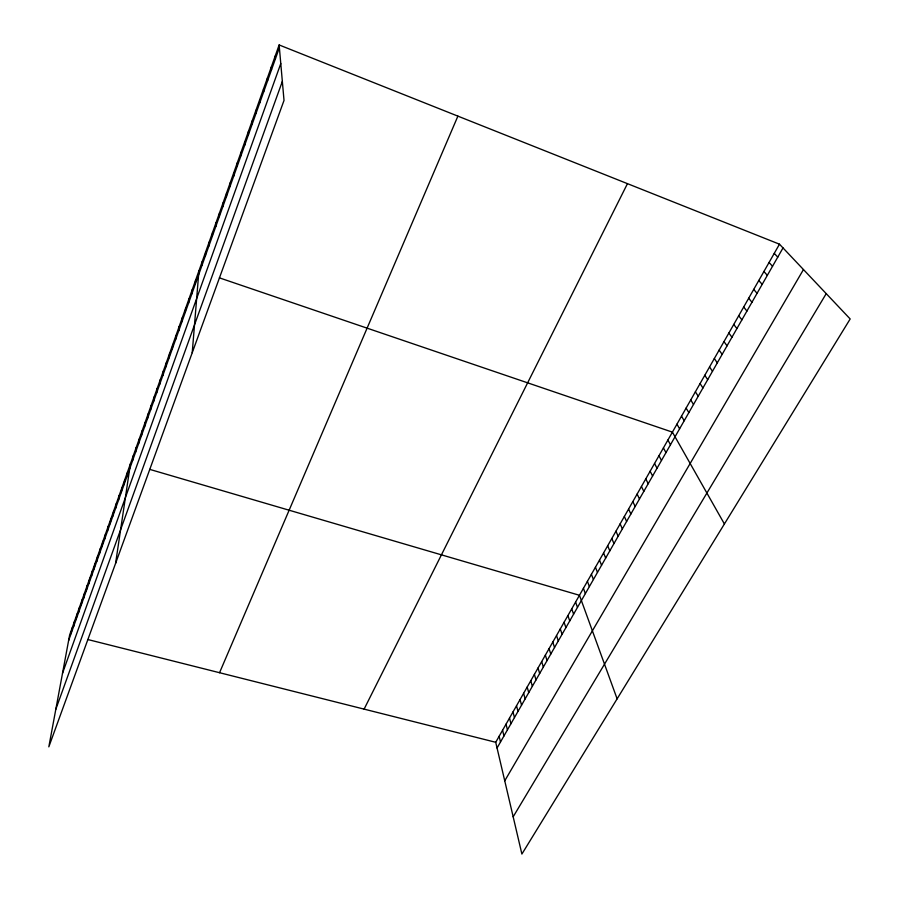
<?xml version="1.0" encoding="UTF-8"?>
<svg xmlns="http://www.w3.org/2000/svg" width="899" height="899" viewBox="0 0 899 899"><rect width="100%" height="100%" fill="white"/><g stroke="black" fill="none" stroke-linecap="round" stroke-linejoin="round"><path stroke-width="1.35" d="M244.697 145.245L244.719 141.896M240.988 155.673L241.033 152.268M237.314 166.023L237.381 162.562M233.661 176.294L233.751 172.777M230.032 186.498L230.155 182.913M226.436 196.611L226.582 192.97M222.862 206.658L223.031 202.96M219.322 216.637L219.513 212.883M215.805 226.537L216.018 222.727M212.31 236.358L212.546 232.493M208.838 246.112L209.107 242.191M205.399 255.799L205.691 251.821M201.983 265.407L202.286 261.384M192.229 352.711L198.926 270.88M195.218 284.421L195.577 280.297M191.88 293.838L192.251 289.658M188.554 303.177L188.959 298.951M185.261 312.447L185.677 308.177M181.991 321.651L182.43 317.336M178.732 330.798L179.193 326.427M175.507 339.867L175.99 335.462M172.305 348.879L172.81 344.429M169.124 357.836L169.641 353.341M165.967 366.725L166.506 362.185M162.831 375.546L163.382 370.961M159.707 384.311L160.292 379.681M156.617 393.02L157.213 388.346M153.549 401.662L154.156 396.953M150.493 410.247L151.122 405.494M147.458 418.777L148.11 413.989M144.447 427.239L145.11 422.418M141.458 435.655L142.143 430.79M138.491 444.005L139.188 439.105M135.547 452.298L136.255 447.365M132.614 460.546L133.344 455.568M115.589 563.347L130.445 463.727M126.849 476.751L127.613 471.705M124.017 484.707L124.804 479.628M121.208 492.618L122.006 487.505M118.421 500.473L119.23 495.338M115.645 508.283L116.465 503.103M112.881 516.037L113.724 510.834M110.139 523.746L110.993 518.509M107.419 531.399L108.285 526.14M104.722 539.007L105.599 533.714M102.025 546.57L102.924 541.243M99.362 554.087L100.272 548.727M96.71 561.549L97.631 556.155M94.069 568.966L95.002 563.549M91.451 576.338L92.395 570.887M88.844 583.653L89.81 578.181M83.686 598.161L84.675 592.643M86.259 590.935L87.237 585.44M81.135 605.353L82.135 599.802M78.595 612.489L79.606 606.915M76.078 619.591L77.089 613.995M71.077 633.66L72.122 628.008M73.561 626.648L74.595 621.018M279.139 44.95L69.65 634.952L48.827 746.855L284.017 100.418L279.139 44.95L779.478 244.191L850.173 318.965L521.892 854.05L495.72 742.282L779.478 244.191M68.594 640.627L279.375 47.681M62.525 673.261L280.78 63.559M55.817 709.289L282.342 81.416M219.547 672.71L457.894 116.128M364.106 709.131L627.457 183.654M497.057 748.013L783.018 247.933M504.744 780.815L803.459 269.565M513.172 816.798L826.226 293.636M87.81 639.526L495.72 742.282M149.706 469.368L579.462 595.284L617.119 698.849M219.39 277.847L672.407 432.138L724.403 523.971M774.264 253.349L777.747 257.148M769.072 262.452L772.522 266.284M763.925 271.487L767.33 275.364M758.812 280.466L762.172 284.387M753.744 289.377L757.048 293.344M748.698 298.221L751.957 302.244M743.687 307.02L746.912 311.076M738.708 315.751L741.889 319.853M733.764 324.427L736.899 328.573M728.864 333.046L731.955 337.226M723.987 341.609L727.033 345.834M719.144 350.104L722.144 354.375M714.323 358.555L717.301 362.859M709.547 366.949L712.48 371.287M704.794 375.276L707.693 379.67M700.074 383.558L702.928 387.986M695.388 391.795L698.208 396.245M690.735 399.965L693.511 404.46M686.106 408.09L688.848 412.619M681.509 416.158L684.206 420.721M676.947 424.171L679.61 428.778M667.901 440.049L670.485 444.724M663.417 447.916L665.968 452.613M658.967 455.726L661.484 460.468M654.539 463.491L657.023 468.255M650.146 471.211L652.595 476.009M645.785 478.875L648.19 483.707M641.436 486.494L643.819 491.348M637.133 494.057L639.47 498.956M632.84 501.586L635.155 506.508M628.581 509.059L630.862 514.014M624.356 516.487L626.603 521.465M620.141 523.87L622.355 528.882M615.961 531.208L618.152 536.254M611.803 538.501L613.961 543.569M607.679 545.76L609.803 550.851M603.577 552.964L605.668 558.077M599.498 560.122L601.555 565.269M595.441 567.235L597.475 572.405M591.407 574.315L593.407 579.507M587.407 581.338L589.373 586.564M583.417 588.328L585.361 593.576M575.585 602.083L577.473 607.376M571.73 608.848L573.596 614.163M567.898 615.579L569.73 620.917M564.089 622.265L565.898 627.626M560.302 628.918L562.077 634.301M556.537 635.526L558.29 640.931M552.795 642.088L554.526 647.516M549.075 648.629L550.772 654.067M545.367 655.124L547.042 660.585M541.692 661.585L543.344 667.069M538.04 668.002L539.658 673.508M534.399 674.385L535.995 679.914M530.781 680.734L532.354 686.285M527.185 687.05L528.736 692.612M523.611 693.32L525.14 698.905M520.049 699.568L521.555 705.164M516.52 705.771L517.993 711.39M513.003 711.941L514.453 717.582M509.508 718.076L510.935 723.74M506.025 724.178L507.441 729.853M502.575 730.246L503.957 735.944M499.136 736.281L500.496 741.99M275.195 56.053L275.409 58.862M271.284 67.077L271.464 69.953M267.396 78.011L267.554 80.955M263.542 88.866L263.665 91.878M259.721 99.632L259.811 102.711M255.934 110.319L255.99 113.465M252.158 120.927L252.203 124.141M248.427 131.456L248.439 134.726"/></g></svg>
